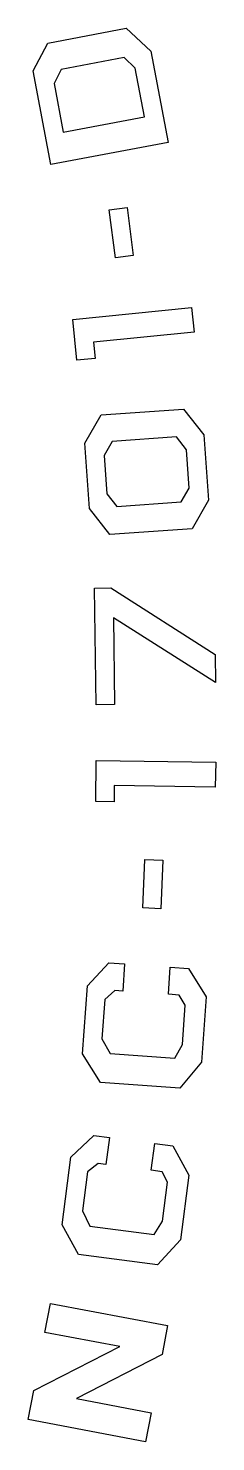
# Model space of a CAD drawing. Extents: x 155.9 to 160.3, y -69.4 to -36.3.
import ezdxf

# ---------------------------------------------------------------- set-up
doc = ezdxf.new("R2010")
doc.units = 0
doc.layers.add('TEXT', color=7, linetype='CONTINUOUS')

msp = doc.modelspace()

# ---------------------------------------------------------------- linework, layer by layer
at = {"layer": 'TEXT', "color": 250}
for points in [[(156.437, -39.4867), (156.0202, -37.2882), (156.3705, -36.6365), (158.2006, -36.2894), (158.7768, -36.8288), (159.182, -38.9661), (156.437, -39.4867)], [(156.7289, -38.7262), (158.6274, -38.3661), (158.4106, -37.2226), (158.1552, -36.9749), (156.6774, -37.2552), (156.512, -37.5827), (156.7289, -38.7262)], [(157.9471, -41.6684), (157.8013, -40.5417), (158.2214, -40.4873), (158.3672, -41.6141), (157.9471, -41.6684)], [(157.0463, -44.0713), (156.9503, -43.1131), (159.7304, -42.835), (159.7882, -43.4139), (157.4345, -43.6494), (157.4725, -44.0287), (157.0463, -44.0713)], [(157.341, -47.5462), (157.2322, -46.019), (157.6143, -45.3529), (159.5417, -45.2156), (160.019, -45.8205), (160.1279, -47.3477), (159.7415, -48.0211), (157.8141, -48.1584), (157.341, -47.5462)], [(157.982, -47.5005), (159.4868, -47.3933), (159.6737, -47.0676), (159.6097, -46.1692), (159.3781, -45.8662), (157.8731, -45.9734), (157.6821, -46.3065), (157.7462, -47.2048), (157.982, -47.5005)], [(157.5015, -52.1497), (157.4627, -49.4135), (157.8444, -49.4081), (160.2789, -50.9671), (160.2883, -51.6251), (157.9009, -50.107), (157.9298, -52.1436), (157.5015, -52.1497)], [(157.4877, -54.4189), (157.5012, -53.456), (160.2948, -53.4955), (160.2866, -54.0773), (157.9213, -54.0438), (157.916, -54.4249), (157.4877, -54.4189)], [(158.5877, -56.91), (158.6359, -55.7749), (159.0593, -55.7929), (159.0109, -56.928), (158.5877, -56.91)], [(157.1795, -60.3264), (157.2925, -58.7371), (157.7977, -58.1965), (158.1646, -58.2226), (158.1193, -58.8583), (157.9337, -58.8451), (157.6991, -59.0577), (157.6339, -59.9767), (157.8286, -60.3239), (159.3382, -60.4311), (159.515, -60.1103), (159.5803, -59.1913), (159.4431, -58.9523), (159.1877, -58.9342), (159.2329, -58.2985), (159.6555, -58.3285), (160.0702, -58.9969), (159.9617, -60.524), (159.4563, -61.1341), (157.5985, -61.0021), (157.1795, -60.3264)], [(156.7032, -64.3357), (156.9071, -62.7554), (157.4426, -62.2448), (157.8074, -62.2919), (157.7258, -62.924), (157.5411, -62.9001), (157.2947, -63.0989), (157.1769, -64.0126), (157.3514, -64.3704), (158.8522, -64.5641), (159.0472, -64.254), (159.1652, -63.3403), (159.042, -63.0938), (158.7879, -63.061), (158.8696, -62.429), (159.2899, -62.4832), (159.6654, -63.1743), (159.4694, -64.6927), (158.9298, -65.2727), (157.0826, -65.0343), (156.7032, -64.3357)], [(159.1711, -66.7006), (159.0423, -67.3812), (157.0367, -68.4116), (158.7845, -68.7425), (158.6557, -69.4232), (155.9105, -68.9035), (156.0394, -68.2228), (158.0494, -67.1932), (156.297, -66.8615), (156.4259, -66.1809), (159.1711, -66.7006)]]:
    msp.add_lwpolyline(points, close=True, dxfattribs=at)

doc.saveas('drawing.dxf')
